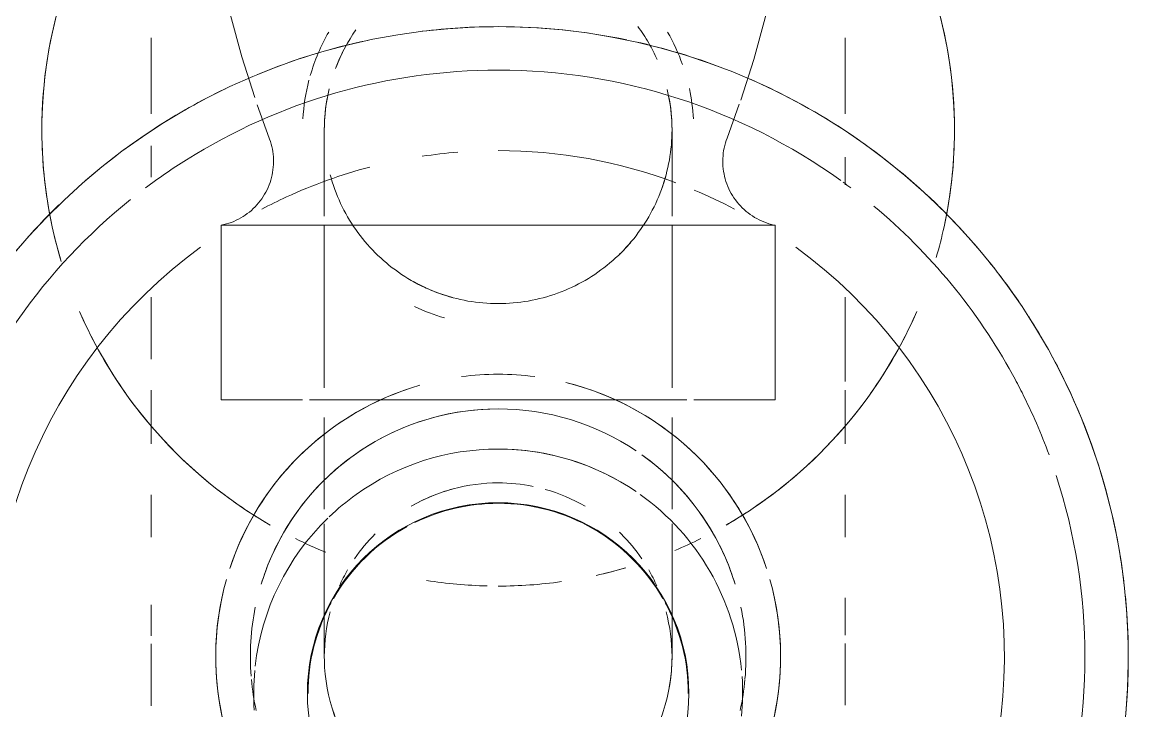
# Model space of a CAD drawing. Header units: millimetres. Extents: x -4000 to 187956, y -58990 to 162485.
# Drawn here: x 157092.2 to 157143.6, y 1823 to 1854.7 of the extents above; entities that cross this region are included whole.
import ezdxf

# ---------------------------------------------------------------- set-up
doc = ezdxf.new("R2010")
doc.units = ezdxf.units.MM
doc.layers.add('A-FLOR-PATT', color=8, linetype='Continuous', lineweight=13)
doc.layers.add('P-SANR-FIXT', color=6, linetype='Continuous', lineweight=9)

# ---------------------------------------------------------------- blocks, each defined once
blk = doc.blocks.new('C307 - C307-V816-0_000')
at = {"layer": 'P-SANR-FIXT', "color": 50}
for p, q in [((-7.688, 75.211), (-7.594, 75.517)), ((-15.976, 75.238), (-15.976, 72.389)), ((15.976, 72.412), (15.976, 75.266)), ((-7.994, 73.32), (-7.974, 73.639)), ((7.959, 73.811), (7.985, 73.492)), ((7.985, 73.492), (7.998, 73.173)), ((-8, 73), (-7.994, 73.32)), ((-8, 72.99), (-8, 73)), ((7.998, 73.173), (8, 73)), ((8, 72.897), (8, 72.768)), ((-8, 72.659), (-8, 72.821)), ((-15.976, 72.015), (-15.976, 70.284)), ((15.976, 70.609), (15.976, 72.038)), ((-8, 70.633), (-8, 71.094)), ((8, 70.931), (8, 70.452)), ((-8, 70.123), (-8, 70.633)), ((8, 70.452), (8, 69.926)), ((8, 68.071), (8, 67.363)), ((-15.976, 67.495), (-15.976, 65.552)), ((15.976, 65.552), (15.976, 67.495)), ((-15.976, 63.203), (-15.976, 60.74)), ((15.976, 60.74), (15.976, 63.203)), ((-15.976, 60.332), (-15.976, 56.458)), ((15.976, 56.458), (15.976, 59.308)), ((3.597, 53.14), (0, 53.14)), ((9.008, 53.14), (4.23, 53.14)), ((8, 51.783), (8, 52.238)), ((-15.976, 51.283), (-15.976, 50.011)), ((-8, 50.963), (-8, 50.597)), ((15.976, 49.488), (15.976, 50.928)), ((-8, 49.687), (-8, 49.448)), ((-8, 49.448), (-8, 49.242)), ((8, 49.447), (8, 49.686)), ((8, 49.241), (8, 49.447)), ((-8, 49.242), (-8, 49.069)), ((-8, 49.069), (-8, 48.929)), ((-8, 48.929), (-8, 48.823)), ((8, 49.068), (8, 49.241)), ((8, 48.928), (8, 49.068)), ((8, 48.822), (8, 48.928)), ((-15.976, 48.012), (-15.976, 44.516)), ((15.976, 44.516), (15.976, 48.012))]:
    blk.add_line(p, q, dxfattribs=at)
at = {"layer": 'P-SANR-FIXT', "color": 254}
for p, q in [((8, 67.363), (8, 66.891)), ((-8, 66.214), (-8, 63.521)), ((8, 63.521), (8, 66.214)), ((-5.952, 61.173), (-8.676, 61.173)), ((0, 61.173), (-4.875, 61.173)), ((2.485, 61.173), (0, 61.173)), ((8.676, 61.173), (3.597, 61.173)), ((12.74, 61.173), (12.639, 61.173)), ((-8, 60.63), (-8, 53.14)), ((8, 53.14), (8, 60.63)), ((-5.952, 53.14), (-9.008, 53.14)), ((0, 53.14), (-4.875, 53.14)), ((12.74, 53.14), (12.639, 53.14)), ((-8, 52.724), (-8, 52.24)), ((8, 52.721), (8, 52.724)), ((8, 52.238), (8, 52.721)), ((-8, 52.24), (-8, 51.785)), ((-8, 51.785), (-8, 51.359)), ((-8, 51.359), (-8, 50.963)), ((8, 51.357), (8, 51.783)), ((8, 50.961), (8, 51.357)), ((-10.344, 50.423), (-10.356, 50.542)), ((-10.338, 50.303), (-10.344, 50.423)), ((-8, 50.597), (-8, 50.262)), ((8, 50.261), (8, 50.595)), ((10.34, 50.352), (10.336, 50.232)), ((10.348, 50.472), (10.34, 50.352)), ((10.362, 50.591), (10.348, 50.472)), ((-10.377, 49.705), (-10.36, 49.824)), ((-8, 50.262), (-8, 49.959)), ((-8, 49.959), (-8, 49.687)), ((8, 49.957), (8, 50.261)), ((8, 49.686), (8, 49.957)), ((-10.426, 49.47), (-10.399, 49.587)), ((-10.399, 49.587), (-10.377, 49.705)), ((10.415, 49.518), (10.444, 49.402)), ((-8, 48.823), (-8, 48.75)), ((8, 48.75), (8, 48.822))]:
    blk.add_line(p, q, dxfattribs=at)
at = {"layer": 'P-SANR-FIXT', "color": 253}
for p, q in [((-8, 63.521), (-8, 61.989)), ((8, 61.989), (8, 63.521)), ((-12.74, 61.173), (-12.74, 53.14)), ((-9.008, 61.173), (-12.74, 61.173)), ((0, 61.173), (-8.676, 61.173)), ((8.676, 61.173), (0, 61.173)), ((12.74, 61.173), (9.008, 61.173)), ((12.74, 53.14), (12.74, 61.173)), ((0, 53.14), (-12.74, 53.14)), ((12.74, 53.14), (0, 53.14)), ((8, 50.595), (8, 50.961)), ((-11.097, 47.573), (-10.535, 49.127)), ((10.535, 49.127), (11.086, 47.596))]:
    blk.add_line(p, q, dxfattribs=at)
at = {"layer": 'P-SANR-FIXT', "color": 250, "flags": 128}
for points in [[(-28.881, 75.629), (-28.963, 74.472), (-28.998, 73.313), (-28.988, 72.153), (-28.931, 70.995), (-28.827, 69.839), (-28.678, 68.689), (-28.482, 67.546), (-28.242, 66.411), (-27.956, 65.287), (-27.625, 64.175), (-27.25, 63.078), (-26.831, 61.996), (-26.37, 60.932), (-25.866, 59.887), (-25.321, 58.863), (-24.735, 57.862), (-24.11, 56.885), (-23.446, 55.933), (-22.745, 55.01), (-22.008, 54.114), (-21.235, 53.249), (-20.428, 52.416), (-19.588, 51.616), (-18.718, 50.849), (-17.817, 50.119), (-16.888, 49.424), (-15.931, 48.768), (-14.95, 48.15), (-13.944, 47.572), (-12.916, 47.035), (-11.867, 46.539), (-10.8, 46.086), (-9.715, 45.676), (-8.614, 45.309), (-7.5, 44.987), (-6.374, 44.709), (-5.237, 44.477), (-4.092, 44.29), (-2.941, 44.15), (-1.785, 44.055), (-0.626, 44.007), (0, 44)], [(0, 44), (1.16, 44.023), (2.318, 44.093), (3.472, 44.209), (4.62, 44.37), (5.761, 44.578), (6.893, 44.831), (8.014, 45.129), (9.122, 45.472), (10.216, 45.859), (11.293, 46.289), (12.352, 46.762), (13.392, 47.277), (14.41, 47.833), (15.404, 48.43), (16.375, 49.065), (17.319, 49.739), (18.235, 50.45), (19.122, 51.198), (19.979, 51.98), (20.803, 52.796), (21.595, 53.644), (22.351, 54.523)], [(-8.41, 9), (-9.272, 10.778), (-10.063, 12.59), (-10.781, 14.432), (-11.424, 16.3), (-11.993, 18.194), (-12.485, 20.108), (-12.9, 22.04), (-13.237, 23.988), (-13.497, 25.947), (-13.678, 27.916), (-13.779, 29.889), (-13.802, 31.866), (-13.746, 33.842), (-13.611, 35.814), (-13.397, 37.779), (-13.105, 39.733), (-12.735, 41.675), (-12.287, 43.6), (-11.763, 45.506), (-11.163, 47.389)], [(11.205, 47.267), (11.8, 45.383), (12.319, 43.475), (12.761, 41.549), (13.126, 39.607), (13.414, 37.651), (13.622, 35.686), (13.752, 33.713), (13.803, 31.737), (13.775, 29.761), (13.668, 27.787), (13.482, 25.82), (13.218, 23.861), (12.875, 21.914), (12.455, 19.983), (11.958, 18.07), (11.385, 16.178), (10.736, 14.311), (10.014, 12.471), (9.219, 10.662), (8.41, 9)]]:
    blk.add_lwpolyline(points, dxfattribs=at)
at = {"layer": 'P-SANR-FIXT', "color": 50, "flags": 128}
for points in [[(7.538, 75.68), (7.639, 75.376), (7.728, 75.069)], [(-7.898, 74.275), (-7.841, 74.589), (-7.771, 74.902), (-7.688, 75.211)], [(7.728, 75.069), (7.804, 74.758), (7.868, 74.445), (7.92, 74.129), (7.959, 73.811)], [(-7.974, 73.639), (-7.942, 73.958), (-7.898, 74.275)], [(-8, 72.821), (-8, 72.931), (-8, 72.99)], [(8, 73), (8, 72.974), (8, 72.897)], [(-8, 71.094), (-8, 71.506), (-8, 71.87), (-8, 72.184), (-8, 72.447), (-8, 72.659)], [(8, 72.768), (8, 72.588), (8, 72.357), (8, 72.075)], [(8, 72.075), (8, 71.743), (8, 71.362), (8, 70.931)], [(-8, 68.965), (-8, 69.567), (-8, 70.123)], [(8, 69.926), (8, 69.353), (8, 68.734), (8, 68.071)], [(-8, 66.891), (-8, 67.626), (-8, 68.318), (-8, 68.965)]]:
    blk.add_lwpolyline(points, dxfattribs=at)
at = {"layer": 'P-SANR-FIXT', "color": 253, "flags": 128}
for points in [[(-10.356, 50.542), (-10.372, 50.661), (-10.393, 50.779), (-10.418, 50.896), (-10.448, 51.012), (-10.483, 51.127), (-10.522, 51.241), (-10.566, 51.352), (-10.615, 51.462), (-10.667, 51.57), (-10.724, 51.676), (-10.785, 51.779), (-10.85, 51.88), (-10.92, 51.978), (-10.993, 52.073), (-11.069, 52.165), (-11.15, 52.254), (-11.234, 52.34), (-11.321, 52.422), (-11.411, 52.501), (-11.505, 52.576), (-11.601, 52.648), (-11.701, 52.715), (-11.803, 52.778), (-11.907, 52.838), (-12.013, 52.893), (-12.122, 52.944), (-12.233, 52.99), (-12.345, 53.032), (-12.459, 53.069), (-12.575, 53.102), (-12.691, 53.13), (-12.74, 53.14)], [(12.74, 53.14), (12.623, 53.114), (12.507, 53.083), (12.392, 53.048), (12.279, 53.008), (12.167, 52.963), (12.058, 52.914), (11.95, 52.861), (11.845, 52.803), (11.742, 52.742), (11.642, 52.676), (11.544, 52.606), (11.449, 52.532), (11.358, 52.455), (11.269, 52.374), (11.184, 52.29), (11.102, 52.202), (11.024, 52.111), (10.949, 52.017), (10.878, 51.92), (10.811, 51.821), (10.749, 51.718), (10.69, 51.614), (10.636, 51.507), (10.586, 51.398), (10.54, 51.287), (10.499, 51.174), (10.462, 51.06), (10.43, 50.944), (10.402, 50.827), (10.38, 50.709), (10.362, 50.591)], [(-10.36, 49.824), (-10.347, 49.943), (-10.339, 50.063), (-10.336, 50.183), (-10.338, 50.303)], [(10.336, 50.232), (10.337, 50.112), (10.343, 49.992), (10.354, 49.873), (10.37, 49.754), (10.39, 49.635), (10.415, 49.518)], [(-10.535, 49.127), (-10.494, 49.24), (-10.458, 49.354), (-10.426, 49.47)], [(10.444, 49.402), (10.479, 49.287), (10.517, 49.173), (10.535, 49.127)]]:
    blk.add_lwpolyline(points, dxfattribs=at)
at = {"layer": 'P-SANR-FIXT', "color": 253}
for centre, radius, start, end in [((0, 73), 23.297, 104.658, 234), ((0, 73), 23.297, 306, 74.6892), ((0, 73), 13, 135, 195.8514), ((0, 73), 13, 344.1486, 45), ((0, 73), 27, 162, 198), ((0, 73), 29, 167.2907, 185.5092), ((0, 74.691), 11.25, 174.6435, 183.9413), ((0, 74.691), 11.25, 174.6435, 183.9413), ((0, 74.691), 11.25, 354.6435, 3.9413), ((0, 74.691), 11.25, 354.6435, 3.9413), ((0, 74.691), 11.25, 185.4905, 234.4728), ((0, 74.691), 11.25, 185.4905, 234.4728), ((0, 74.691), 11.25, 314.1394, 353.5904), ((0, 74.691), 11.25, 314.1394, 353.5904), ((0, 73), 29, 186.5039, 191.7784), ((0, 73), 11.405, 197.0353, 234.5386), ((0, 73), 11.405, 197.0353, 234.5386), ((0, 73), 11.405, 270, 342.9647), ((0, 73), 11.405, 270, 342.9647), ((0, 73), 13, 198.2249, 256.1379), ((0, 73), 13, 286.072, 341.7751), ((0, 48.75), 21, 119.9568, 156.5467), ((0, 48.75), 21, 23.4533, 60.0432), ((0, 74.691), 11.25, 305.5272, 313.6949), ((0, 74.691), 11.25, 305.5272, 313.6949), ((0, 74.691), 11.25, 240, 270), ((0, 73), 27, 308.7982, 341.0128), ((0, 73), 27, 200.1353, 206.7551), ((0, 73), 11.405, 236.1287, 270), ((0, 73), 11.405, 236.1287, 270), ((0, 73), 29, 314.1869, 334.7976), ((0, 73), 29, 205.7174, 212.6513), ((0, 73), 27, 208.7365, 230.1972), ((0, 73), 29, 218.0932, 225.4104), ((0, 48.75), 21, 163.7365, 167.7383), ((0, 48.75), 21, 12.2654, 16.7931), ((0, 73), 23.297, 242.1872, 247.2211), ((0, 73), 23.297, 294.7332, 297.8128), ((0, 73), 27, 234.2675, 270), ((0, 73), 27, 270, 302.1047), ((0, 73), 29, 295.6432, 303.073), ((0, 73), 29, 281.9666, 292.4496), ((0, 48.75), 9, 330, 343.8719), ((0, 73), 29, 249.0995, 257.4425), ((0, 48.75), 9, 199.4825, 210), ((0, 73), 29, 258.2245, 270)]:
    blk.add_arc(centre, radius, start, end, dxfattribs=at)
at = {"layer": 'P-SANR-FIXT', "color": 250}
for centre, radius, start, end in [((0, 74.691), 8.778, 90, 270), ((0, 74.691), 8.778, 270, 90), ((0, 73), 29, 191.7784, 205.7174), ((0, 74.691), 11.25, 235.663, 270), ((0, 74.691), 11.25, 270, 305.5272), ((0, 74.691), 11.25, 270, 305.5272), ((0, 73), 29, 214.3074, 218.0932), ((0, 48.75), 21, 167.7383, 227.8289), ((0, 48.75), 21, 312.1699, 12.2654), ((0, 73), 29, 225.4104, 246.4109), ((0, 73), 27, 302.1047, 306.961), ((0, 73), 29, 303.073, 310.9119), ((0, 73), 29, 270, 276.9338)]:
    blk.add_arc(centre, radius, start, end, dxfattribs=at)
at = {"layer": 'P-SANR-FIXT', "color": 254}
for centre, radius, start, end in [((0, 73), 13, 135, 180), ((0, 73), 13, 0, 45), ((0, 73), 11.405, 167.4583, 174.7517), ((0, 73), 11.405, 167.4583, 174.7517), ((0, 73), 11.405, 5.2483, 12.5417), ((0, 73), 11.405, 5.2483, 12.5417), ((0, 73), 11.405, 174.843, 191.5292), ((0, 73), 11.405, 174.843, 191.5292), ((0, 73), 11.405, 348.4708, 4.5313), ((0, 73), 11.405, 348.4708, 4.5313), ((0, 73), 13, 180, 195.8514), ((0, 73), 13, 344.1486, 0), ((0, 73), 13, 198.2249, 225), ((0, 73), 13, 315, 341.7751), ((0, 48.75), 21, 112.7924, 116.3595), ((0, 48.75), 21, 63.6405, 67.8241), ((0, 73), 8, 240, 254.3287), ((0, 73), 8, 285, 300), ((0, 73), 8, 270, 285), ((0, 73), 13, 225, 256.1379), ((0, 73), 13, 286.072, 315), ((0, 73), 27, 206.7551, 208.7365), ((0, 73), 13, 262.5504, 270), ((0, 73), 13, 270, 277.4496), ((0, 48.75), 21, 167.7383, 178.3834), ((0, 48.75), 21, 1.6166, 12.2654), ((0, 73), 27, 233.039, 234), ((0, 73), 23.297, 284.6786, 294.7332), ((0, 73), 23.297, 249.4637, 270), ((0, 73), 23.297, 274.5729, 278.6311), ((0, 48.75), 21, 180, 197.6038), ((0, 48.75), 9, 183.1872, 192.1701), ((0, 48.75), 9, 345.3238, 356.8133), ((0, 48.75), 21, 342, 360), ((0, 48.75), 8, 330, 339.2873)]:
    blk.add_arc(centre, radius, start, end, dxfattribs=at)
at = {"layer": 'P-SANR-FIXT', "color": 50}
for centre, radius, start, end in [((0, 73), 8, 18.0165, 40.6075), ((0, 73), 8, 150, 161.9835), ((0, 73), 11.405, 167.4583, 174.7517), ((0, 73), 11.405, 5.2483, 12.5417), ((0, 74.691), 8.75, 180, 208.477), ((0, 74.691), 8.75, 331.523, 360), ((0, 73), 11.405, 174.843, 191.5292), ((0, 73), 8, 169.945, 180), ((0, 73), 11.405, 348.4708, 4.5313), ((0, 73), 8, 180, 195), ((0, 73), 8, 345, 360), ((0, 74.691), 8.75, 210, 270), ((0, 74.691), 8.75, 298.6092, 330), ((0, 73), 11.405, 197.0353, 210), ((0, 73), 8, 204.0764, 210), ((0, 48.75), 21, 90, 97.976), ((0, 73), 11.405, 270, 342.9647), ((0, 48.75), 21, 80.9852, 88.6098), ((0, 73), 8, 330, 335.9236), ((0, 48.75), 21, 102.4023, 106.2615), ((0, 48.75), 21, 102.4023, 106.0301), ((0, 73), 8, 214.2561, 225), ((0, 73), 8, 315, 325.7439), ((0, 48.75), 21, 112.7924, 116.3595), ((0, 48.75), 21, 63.6405, 67.8241), ((0, 73), 11.405, 210, 234.5386), ((0, 73), 8, 225, 225.7352), ((0, 48.75), 21, 119.9568, 125.8085), ((0, 74.691), 8.75, 270, 295.9956), ((0, 48.75), 21, 54.588, 60.0432), ((0, 48.75), 21, 126, 143.5166), ((0, 48.75), 21, 54, 54.588), ((0, 48.75), 21, 36, 54), ((0, 73), 8, 258.4229, 270), ((0, 73), 11.405, 236.1287, 270), ((0, 48.75), 21, 144.676, 156.1336), ((0, 48.75), 21, 23.8664, 35.324), ((0, 73), 13, 262.5504, 270), ((0, 73), 13, 270, 277.4496), ((0, 48.75), 9, 64.7265, 74.0609), ((0, 48.75), 8, 60, 65.5732), ((0, 48.75), 8, 134.2648, 135), ((0, 48.75), 21, 13.2382, 16.7931), ((0, 48.75), 8, 159.5863, 165), ((0, 48.75), 8, 15, 20.4137), ((0, 48.75), 8, 180, 191.323), ((0, 48.75), 8, 348.677, 0)]:
    blk.add_arc(centre, radius, start, end, dxfattribs=at)
for points in [[(7.516, 51.489), (7.198, 52.363), (6.257, 53.994), (4.083, 55.821), (1.418, 56.79), (-1.416, 56.791), (-4.084, 55.819), (-6.252, 53.999), (-7.67, 51.548), (-8, 49.683), (-8, 48.75)], [(4.001, 55.678), (3.405, 56.022), (2.764, 56.289), (2.1, 56.469)], [(-5.638, 54.426), (-5.809, 54.256), (-5.972, 54.078), (-6.127, 53.894)], [(-7.516, 51.49), (-7.835, 50.616), (-8, 49.683), (-8, 48.75)]]:
    blk.add_open_spline(points, degree=3, dxfattribs=at)
at = {"layer": 'P-SANR-FIXT', "color": 250}
for points, knots in [([(-23.316, 4.353), (-24.983, 4.458), (-28.399, 4.704), (-33.432, 5.166), (-37.602, 5.618), (-40.864, 6.004), (-44.081, 6.399), (-47.997, 6.927), (-52.535, 7.633), (-56.941, 8.397), (-61.248, 9.203), (-65.448, 10.056), (-70.877, 11.275), (-85.281, 14.901), (-106.179, 22.375), (-129.304, 35.807), (-141.715, 47.207), (-147.158, 53.548)], [-0.8981755, -0.8981755, -0.8981755, -0.8981755, -0.875, -0.85, -0.825, -0.8125, -0.8, -0.775, -0.75, -0.725, -0.7, -0.675, -0.65, -0.6, -0.4, -0.2, 0, 0, 0, 0]), ([(147.158, 53.548), (141.715, 47.207), (129.301, 35.807), (110.04, 24.615), (92.235, 17.39), (80.045, 13.582), (70.877, 11.275), (65.448, 10.056), (61.248, 9.203), (56.941, 8.397), (52.536, 7.633), (48.753, 7.046), (45.649, 6.609), (43.276, 6.3), (40.864, 6.004), (37.602, 5.618), (33.432, 5.166), (28.273, 4.692), (23.175, 4.329), (19.755, 4.147), (18.14, 4.07)], [-1, -1, -1, -1, -0.8, -0.6, -0.5, -0.4, -0.35, -0.325, -0.3, -0.275, -0.25, -0.225, -0.2125, -0.2, -0.1875, -0.175, -0.15, -0.125, -0.1, -0.07818, -0.07818, -0.07818, -0.07818])]:
    blk.add_open_spline(points, degree=3, knots=knots, dxfattribs=at)
at = {"layer": 'P-SANR-FIXT', "color": 254}
for points in [[(-8, 48.75), (-8, 48.124), (-7.925, 47.498), (-7.779, 46.888)], [(7.775, 46.866), (7.924, 47.483), (8, 48.117), (8, 48.75)]]:
    blk.add_open_spline(points, degree=3, dxfattribs=at)
at = {"layer": 'P-SANR-FIXT', "color": 253}
blk.add_open_spline([(6.546, 44.152), (6.918, 44.682), (7.226, 45.258), (7.46, 45.861)], degree=3, dxfattribs=at)
blk.add_open_spline([(-7.318, 45.519), (-7.203, 45.257), (-6.935, 44.729), (-6.61, 44.234), (-6.427, 43.988)], degree=3, knots=[-0.86746336, -0.86746336, -0.86746336, -0.86746336, -0.83333333, -0.79680333, -0.79680333, -0.79680333, -0.79680333], dxfattribs=at)
blk = doc.blocks.new('C307 - C307-V851-0_000')
at = {"layer": 'P-SANR-FIXT', "color": 50}
for p, q in [((-7.688, 75.211), (-7.594, 75.517)), ((-15.976, 75.238), (-15.976, 72.389)), ((15.976, 72.412), (15.976, 75.266)), ((7.868, 74.445), (7.92, 74.129)), ((-7.974, 73.639), (-7.942, 73.958)), ((-7.942, 73.958), (-7.898, 74.275)), ((-7.994, 73.32), (-7.974, 73.639)), ((7.985, 73.492), (7.998, 73.173)), ((-8, 73), (-7.994, 73.32)), ((-8, 72.99), (-8, 73)), ((-8, 72.931), (-8, 72.99)), ((-8, 72.821), (-8, 72.931)), ((7.998, 73.173), (8, 73)), ((8, 73), (8, 72.974)), ((8, 72.974), (8, 72.897)), ((8, 72.897), (8, 72.768)), ((-8, 72.659), (-8, 72.821)), ((-8, 72.447), (-8, 72.659)), ((-8, 72.184), (-8, 72.447)), ((-15.976, 72.015), (-15.976, 70.284)), ((-8, 71.87), (-8, 72.184)), ((-8, 71.506), (-8, 71.87)), ((15.976, 70.609), (15.976, 72.038)), ((-8, 71.094), (-8, 71.506)), ((-8, 70.633), (-8, 71.094)), ((8, 70.931), (8, 70.452)), ((-8, 70.123), (-8, 70.633)), ((8, 70.452), (8, 69.926)), ((-8, 68.318), (-8, 68.965)), ((-8, 67.626), (-8, 68.318)), ((8, 68.071), (8, 67.363)), ((-15.976, 67.495), (-15.976, 65.552)), ((-8, 66.891), (-8, 67.626)), ((15.976, 65.552), (15.976, 67.495)), ((-15.976, 63.203), (-15.976, 60.74)), ((15.976, 60.74), (15.976, 63.203)), ((-15.976, 60.332), (-15.976, 56.458)), ((15.976, 56.458), (15.976, 59.308)), ((3.597, 53.14), (0, 53.14)), ((9.008, 53.14), (4.23, 53.14)), ((8, 51.783), (8, 52.238)), ((-15.976, 51.283), (-15.976, 50.011)), ((-8, 50.963), (-8, 50.597)), ((15.976, 49.488), (15.976, 50.928)), ((-8, 49.687), (-8, 49.448)), ((-8, 49.448), (-8, 49.242)), ((8, 49.447), (8, 49.686)), ((8, 49.241), (8, 49.447)), ((-8, 49.242), (-8, 49.069)), ((-8, 49.069), (-8, 48.929)), ((-8, 48.929), (-8, 48.823)), ((8, 49.068), (8, 49.241)), ((8, 48.928), (8, 49.068)), ((8, 48.822), (8, 48.928)), ((-15.976, 48.012), (-15.976, 44.516)), ((15.976, 44.516), (15.976, 48.012))]:
    blk.add_line(p, q, dxfattribs=at)
at = {"layer": 'P-SANR-FIXT', "color": 254}
for p, q in [((8, 67.363), (8, 66.891)), ((-8, 66.214), (-8, 63.521)), ((8, 63.521), (8, 66.214)), ((-5.952, 61.173), (-8.676, 61.173)), ((0, 61.173), (-4.875, 61.173)), ((2.485, 61.173), (0, 61.173)), ((8.676, 61.173), (3.597, 61.173)), ((12.74, 61.173), (12.639, 61.173)), ((-8, 60.63), (-8, 53.14)), ((8, 53.14), (8, 60.63)), ((-5.952, 53.14), (-9.008, 53.14)), ((0, 53.14), (-4.875, 53.14)), ((12.74, 53.14), (12.639, 53.14)), ((8, 51.357), (8, 51.783)), ((8, 50.961), (8, 51.357)), ((8, 50.261), (8, 50.595)), ((10.415, 49.518), (10.444, 49.402)), ((-8, 48.823), (-8, 48.75)), ((8, 48.75), (8, 48.822))]:
    blk.add_line(p, q, dxfattribs=at)
at = {"layer": 'P-SANR-FIXT', "color": 253}
for p, q in [((-8, 63.521), (-8, 61.989)), ((8, 61.989), (8, 63.521)), ((-12.74, 61.173), (-12.74, 53.14)), ((-9.008, 61.173), (-12.74, 61.173)), ((0, 61.173), (-8.676, 61.173)), ((8.676, 61.173), (0, 61.173)), ((12.74, 61.173), (9.008, 61.173)), ((12.74, 53.14), (12.74, 61.173)), ((0, 53.14), (-12.74, 53.14)), ((12.74, 53.14), (0, 53.14)), ((8, 50.595), (8, 50.961)), ((-11.097, 47.573), (-10.535, 49.127)), ((10.535, 49.127), (11.086, 47.596))]:
    blk.add_line(p, q, dxfattribs=at)
at = {"layer": 'P-SANR-FIXT', "color": 250, "flags": 128}
for points in [[(-28.881, 75.629), (-28.963, 74.472), (-28.998, 73.313), (-28.988, 72.153), (-28.931, 70.995), (-28.827, 69.839), (-28.678, 68.689), (-28.482, 67.546), (-28.242, 66.411), (-27.956, 65.287), (-27.625, 64.175), (-27.25, 63.078), (-26.831, 61.996), (-26.37, 60.932), (-25.866, 59.887), (-25.321, 58.863), (-24.735, 57.862), (-24.11, 56.885), (-23.446, 55.933), (-22.745, 55.01), (-22.008, 54.114), (-21.235, 53.249), (-20.428, 52.416), (-19.588, 51.616), (-18.718, 50.849), (-17.817, 50.119), (-16.888, 49.424), (-15.931, 48.768), (-14.95, 48.15), (-13.944, 47.572), (-12.916, 47.035), (-11.867, 46.539), (-10.8, 46.086), (-9.715, 45.676), (-8.614, 45.309), (-7.5, 44.987), (-6.374, 44.709), (-5.237, 44.477), (-4.092, 44.29), (-2.941, 44.15), (-1.785, 44.055), (-0.626, 44.007), (0, 44)], [(0, 44), (1.16, 44.023), (2.318, 44.093), (3.472, 44.209), (4.62, 44.37), (5.761, 44.578), (6.893, 44.831), (8.014, 45.129), (9.122, 45.472), (10.216, 45.859), (11.293, 46.289), (12.352, 46.762), (13.392, 47.277), (14.41, 47.833), (15.404, 48.43), (16.375, 49.065), (17.319, 49.739), (18.235, 50.45), (19.122, 51.198), (19.979, 51.98), (20.803, 52.796), (21.595, 53.644), (22.351, 54.523)], [(-8.41, 9), (-9.272, 10.778), (-10.063, 12.59), (-10.781, 14.432), (-11.424, 16.3), (-11.993, 18.194), (-12.485, 20.108), (-12.9, 22.04), (-13.237, 23.988), (-13.497, 25.947), (-13.678, 27.916), (-13.779, 29.889), (-13.802, 31.866), (-13.746, 33.842), (-13.611, 35.814), (-13.397, 37.779), (-13.105, 39.733), (-12.735, 41.675), (-12.287, 43.6), (-11.763, 45.506), (-11.163, 47.389)], [(11.205, 47.267), (11.8, 45.383), (12.319, 43.475), (12.761, 41.549), (13.126, 39.607), (13.414, 37.651), (13.622, 35.686), (13.752, 33.713), (13.803, 31.737), (13.775, 29.761), (13.668, 27.787), (13.482, 25.82), (13.218, 23.861), (12.875, 21.914), (12.455, 19.983), (11.958, 18.07), (11.385, 16.178), (10.736, 14.311), (10.014, 12.471), (9.219, 10.662), (8.41, 9)]]:
    blk.add_lwpolyline(points, dxfattribs=at)
at = {"layer": 'P-SANR-FIXT', "color": 50, "flags": 128}
for points in [[(7.538, 75.68), (7.639, 75.376), (7.728, 75.069), (7.804, 74.758), (7.868, 74.445)], [(-7.898, 74.275), (-7.841, 74.589), (-7.771, 74.902), (-7.688, 75.211)], [(7.92, 74.129), (7.959, 73.811), (7.985, 73.492)], [(8, 72.768), (8, 72.588), (8, 72.357), (8, 72.075), (8, 71.743), (8, 71.362), (8, 70.931)], [(-8, 68.965), (-8, 69.567), (-8, 70.123)], [(8, 69.926), (8, 69.353), (8, 68.734), (8, 68.071)]]:
    blk.add_lwpolyline(points, dxfattribs=at)
at = {"layer": 'P-SANR-FIXT', "color": 253, "flags": 128}
for points in [[(-10.356, 50.542), (-10.372, 50.661), (-10.393, 50.779), (-10.418, 50.896), (-10.448, 51.012), (-10.483, 51.127), (-10.522, 51.241), (-10.566, 51.352), (-10.615, 51.462), (-10.667, 51.57), (-10.724, 51.676), (-10.785, 51.779), (-10.85, 51.88), (-10.92, 51.978), (-10.993, 52.073), (-11.069, 52.165), (-11.15, 52.254), (-11.234, 52.34), (-11.321, 52.422), (-11.411, 52.501), (-11.505, 52.576), (-11.601, 52.648), (-11.701, 52.715), (-11.803, 52.778), (-11.907, 52.838), (-12.013, 52.893), (-12.122, 52.944), (-12.233, 52.99), (-12.345, 53.032), (-12.459, 53.069), (-12.575, 53.102), (-12.691, 53.13), (-12.74, 53.14)], [(12.74, 53.14), (12.623, 53.114), (12.507, 53.083), (12.392, 53.048), (12.279, 53.008), (12.167, 52.963), (12.058, 52.914), (11.95, 52.861), (11.845, 52.803), (11.742, 52.742), (11.642, 52.676), (11.544, 52.606), (11.449, 52.532), (11.358, 52.455), (11.269, 52.374), (11.184, 52.29), (11.102, 52.202), (11.024, 52.111), (10.949, 52.017), (10.878, 51.92), (10.811, 51.821), (10.749, 51.718), (10.69, 51.614), (10.636, 51.507), (10.586, 51.398), (10.54, 51.287), (10.499, 51.174), (10.462, 51.06), (10.43, 50.944), (10.402, 50.827), (10.38, 50.709), (10.362, 50.591)], [(-10.36, 49.824), (-10.347, 49.943), (-10.339, 50.063), (-10.336, 50.183), (-10.338, 50.303)], [(10.336, 50.232), (10.337, 50.112), (10.343, 49.992), (10.354, 49.873), (10.37, 49.754), (10.39, 49.635), (10.415, 49.518)], [(-10.535, 49.127), (-10.494, 49.24), (-10.458, 49.354), (-10.426, 49.47)], [(10.444, 49.402), (10.479, 49.287), (10.517, 49.173), (10.535, 49.127)]]:
    blk.add_lwpolyline(points, dxfattribs=at)
at = {"layer": 'P-SANR-FIXT', "color": 254, "flags": 128}
for points in [[(-8, 52.724), (-8, 52.24), (-8, 51.785), (-8, 51.359), (-8, 50.963)], [(8, 52.238), (8, 52.721), (8, 52.724)], [(-10.338, 50.303), (-10.344, 50.423), (-10.356, 50.542)], [(-8, 50.597), (-8, 50.262), (-8, 49.959), (-8, 49.687)], [(10.362, 50.591), (10.348, 50.472), (10.34, 50.352), (10.336, 50.232)], [(-10.426, 49.47), (-10.399, 49.587), (-10.377, 49.705), (-10.36, 49.824)], [(8, 49.686), (8, 49.957), (8, 50.261)]]:
    blk.add_lwpolyline(points, dxfattribs=at)
at = {"layer": 'P-SANR-FIXT', "color": 253}
for centre, radius, start, end in [((0, 73), 23.297, 104.658, 234), ((0, 73), 23.297, 306, 74.6892), ((0, 73), 13, 135, 195.8514), ((0, 73), 13, 344.1486, 45), ((0, 73), 27, 162, 198), ((0, 73), 29, 167.2907, 185.5092), ((0, 74.691), 11.25, 174.6435, 183.9413), ((0, 74.691), 11.25, 174.6435, 183.9413), ((0, 74.691), 11.25, 354.6435, 3.9413), ((0, 74.691), 11.25, 354.6435, 3.9413), ((0, 74.691), 11.25, 185.4905, 234.4728), ((0, 74.691), 11.25, 185.4905, 234.4728), ((0, 74.691), 11.25, 314.1394, 353.5904), ((0, 74.691), 11.25, 314.1394, 353.5904), ((0, 73), 29, 186.5039, 191.7784), ((0, 73), 11.405, 197.0353, 234.5386), ((0, 73), 11.405, 197.0353, 234.5386), ((0, 73), 11.405, 270, 342.9647), ((0, 73), 11.405, 270, 342.9647), ((0, 73), 13, 198.2249, 256.1379), ((0, 73), 13, 286.072, 341.7751), ((0, 48.75), 21, 119.9568, 156.5467), ((0, 48.75), 21, 23.4533, 60.0432), ((0, 74.691), 11.25, 305.5272, 313.6949), ((0, 74.691), 11.25, 305.5272, 313.6949), ((0, 74.691), 11.25, 240, 270), ((0, 73), 27, 308.7982, 341.0128), ((0, 73), 27, 200.1353, 206.7551), ((0, 73), 11.405, 236.1287, 270), ((0, 73), 11.405, 236.1287, 270), ((0, 73), 29, 314.1869, 334.7976), ((0, 73), 29, 205.7174, 212.6513), ((0, 73), 27, 208.7365, 230.1972), ((0, 73), 29, 218.0932, 225.4104), ((0, 48.75), 21, 163.7365, 167.7383), ((0, 48.75), 21, 12.2654, 16.7931), ((0, 73), 23.297, 242.1872, 247.2211), ((0, 73), 23.297, 294.7332, 297.8128), ((0, 73), 27, 234.2675, 270), ((0, 73), 27, 270, 302.1047), ((0, 73), 29, 295.6432, 303.073), ((0, 73), 29, 281.9666, 292.4496), ((0, 48.75), 9, 330, 343.8719), ((0, 73), 29, 249.0995, 257.4425), ((0, 48.75), 9, 199.4825, 210), ((0, 73), 29, 258.2245, 270)]:
    blk.add_arc(centre, radius, start, end, dxfattribs=at)
at = {"layer": 'P-SANR-FIXT', "color": 250}
for centre, radius, start, end in [((0, 74.691), 8.778, 90, 270), ((0, 74.691), 8.778, 270, 90), ((0, 73), 29, 191.7784, 205.7174), ((0, 74.691), 11.25, 235.663, 270), ((0, 74.691), 11.25, 270, 305.5272), ((0, 74.691), 11.25, 270, 305.5272), ((0, 73), 29, 214.3074, 218.0932), ((0, 48.75), 21, 167.7383, 227.8289), ((0, 48.75), 21, 312.1699, 12.2654), ((0, 73), 29, 225.4104, 246.4109), ((0, 73), 27, 302.1047, 306.961), ((0, 73), 29, 303.073, 310.9119), ((0, 73), 29, 270, 276.9338)]:
    blk.add_arc(centre, radius, start, end, dxfattribs=at)
at = {"layer": 'P-SANR-FIXT', "color": 254}
for centre, radius, start, end in [((0, 73), 13, 135, 195.8514), ((0, 73), 13, 0, 45), ((0, 73), 11.405, 167.4583, 174.7517), ((0, 73), 11.405, 167.4583, 174.7517), ((0, 73), 11.405, 5.2483, 12.5417), ((0, 73), 11.405, 5.2483, 12.5417), ((0, 73), 11.405, 174.843, 191.5292), ((0, 73), 11.405, 174.843, 191.5292), ((0, 73), 11.405, 348.4708, 4.5313), ((0, 73), 11.405, 348.4708, 4.5313), ((0, 73), 13, 344.1486, 0), ((0, 73), 13, 198.2249, 256.1379), ((0, 73), 13, 286.072, 341.7751), ((0, 48.75), 21, 112.7924, 116.3595), ((0, 48.75), 21, 63.6405, 67.8241), ((0, 73), 8, 240, 254.3287), ((0, 73), 8, 270, 300), ((0, 73), 27, 206.7551, 208.7365), ((0, 73), 13, 262.5504, 270), ((0, 73), 13, 270, 277.4496), ((0, 48.75), 21, 167.7383, 178.3834), ((0, 48.75), 21, 1.6166, 12.2654), ((0, 73), 27, 233.039, 234), ((0, 73), 23.297, 284.6786, 294.7332), ((0, 73), 23.297, 249.4637, 270), ((0, 73), 23.297, 274.5729, 278.6311), ((0, 48.75), 21, 180, 197.6038), ((0, 48.75), 9, 183.1872, 192.1701), ((0, 48.75), 9, 345.3238, 356.8133), ((0, 48.75), 21, 342, 360), ((0, 48.75), 8, 330, 339.2873)]:
    blk.add_arc(centre, radius, start, end, dxfattribs=at)
at = {"layer": 'P-SANR-FIXT', "color": 50}
for centre, radius, start, end in [((0, 73), 8, 150, 161.9835), ((0, 73), 8, 18.0165, 30), ((0, 73), 11.405, 167.4583, 174.7517), ((0, 73), 11.405, 5.2483, 12.5417), ((0, 74.691), 8.75, 180, 208.477), ((0, 74.691), 8.75, 331.523, 360), ((0, 73), 11.405, 174.843, 191.5292), ((0, 73), 8, 169.945, 180), ((0, 73), 11.405, 348.4708, 4.5313), ((0, 73), 8, 180, 195), ((0, 73), 8, 345, 360), ((0, 74.691), 8.75, 210, 270), ((0, 74.691), 8.75, 298.6092, 330), ((0, 73), 11.405, 197.0353, 210), ((0, 73), 8, 204.0764, 210), ((0, 48.75), 21, 90, 97.976), ((0, 48.75), 21, 80.9852, 88.6098), ((0, 73), 8, 330, 335.9236), ((0, 73), 11.405, 330, 342.9647), ((0, 48.75), 21, 102.4023, 106.2615), ((0, 48.75), 21, 102.4023, 106.0301), ((0, 73), 8, 214.2561, 225), ((0, 73), 8, 315, 325.7439), ((0, 48.75), 21, 112.7924, 116.3595), ((0, 48.75), 21, 63.6405, 67.8241), ((0, 73), 11.405, 210, 234.5386), ((0, 73), 8, 225, 225.7352), ((0, 73), 11.405, 270, 330), ((0, 48.75), 21, 119.9568, 125.8085), ((0, 74.691), 8.75, 270, 295.9956), ((0, 48.75), 21, 54.588, 60.0432), ((0, 48.75), 21, 126, 143.5166), ((0, 48.75), 21, 54, 54.588), ((0, 48.75), 21, 36, 54), ((0, 73), 8, 258.4229, 270), ((0, 73), 11.405, 236.1287, 270), ((0, 48.75), 21, 144.676, 156.1336), ((0, 48.75), 21, 23.8664, 35.324), ((0, 73), 13, 262.5504, 270), ((0, 73), 13, 270, 277.4496), ((0, 48.75), 9, 64.7265, 74.0609), ((0, 48.75), 8, 60, 65.5732), ((0, 48.75), 8, 134.2648, 135), ((0, 48.75), 21, 13.2382, 16.7931), ((0, 48.75), 8, 159.5863, 165), ((0, 48.75), 8, 15, 20.4137), ((0, 48.75), 8, 180, 191.323), ((0, 48.75), 8, 348.677, 0)]:
    blk.add_arc(centre, radius, start, end, dxfattribs=at)
for points in [[(7.516, 51.489), (7.198, 52.363), (6.257, 53.994), (4.083, 55.821), (1.418, 56.79), (-1.416, 56.791), (-4.084, 55.819), (-6.252, 53.999), (-7.67, 51.548), (-8, 49.683), (-8, 48.75)], [(4.001, 55.678), (3.405, 56.022), (2.764, 56.289), (2.1, 56.469)], [(-5.638, 54.426), (-5.809, 54.256), (-5.972, 54.078), (-6.127, 53.894)], [(-7.516, 51.49), (-7.835, 50.616), (-8, 49.683), (-8, 48.75)]]:
    blk.add_open_spline(points, degree=3, dxfattribs=at)
at = {"layer": 'P-SANR-FIXT', "color": 250}
for points, knots in [([(-23.316, 4.353), (-24.983, 4.458), (-28.399, 4.704), (-33.432, 5.166), (-37.602, 5.618), (-40.864, 6.004), (-44.081, 6.399), (-47.997, 6.927), (-52.535, 7.633), (-56.941, 8.397), (-61.248, 9.203), (-65.448, 10.056), (-70.877, 11.275), (-85.281, 14.901), (-106.179, 22.375), (-129.304, 35.807), (-141.715, 47.207), (-147.158, 53.548)], [-0.8981755, -0.8981755, -0.8981755, -0.8981755, -0.875, -0.85, -0.825, -0.8125, -0.8, -0.775, -0.75, -0.725, -0.7, -0.675, -0.65, -0.6, -0.4, -0.2, 0, 0, 0, 0]), ([(147.158, 53.548), (141.715, 47.207), (129.301, 35.807), (110.04, 24.615), (92.235, 17.39), (80.045, 13.582), (70.877, 11.275), (65.448, 10.056), (61.248, 9.203), (56.941, 8.397), (52.536, 7.633), (48.753, 7.046), (45.649, 6.609), (43.276, 6.3), (40.864, 6.004), (37.602, 5.618), (33.432, 5.166), (28.273, 4.692), (23.175, 4.329), (19.755, 4.147), (18.14, 4.07)], [-1, -1, -1, -1, -0.8, -0.6, -0.5, -0.4, -0.35, -0.325, -0.3, -0.275, -0.25, -0.225, -0.2125, -0.2, -0.1875, -0.175, -0.15, -0.125, -0.1, -0.07818, -0.07818, -0.07818, -0.07818])]:
    blk.add_open_spline(points, degree=3, knots=knots, dxfattribs=at)
at = {"layer": 'P-SANR-FIXT', "color": 254}
for points in [[(-8, 48.75), (-8, 48.124), (-7.925, 47.498), (-7.779, 46.888)], [(7.775, 46.866), (7.924, 47.483), (8, 48.117), (8, 48.75)]]:
    blk.add_open_spline(points, degree=3, dxfattribs=at)
at = {"layer": 'P-SANR-FIXT', "color": 253}
blk.add_open_spline([(6.546, 44.152), (6.918, 44.682), (7.226, 45.258), (7.46, 45.861)], degree=3, dxfattribs=at)
blk.add_open_spline([(-7.318, 45.519), (-7.203, 45.257), (-6.935, 44.729), (-6.61, 44.234), (-6.427, 43.988)], degree=3, knots=[-0.86746336, -0.86746336, -0.86746336, -0.86746336, -0.83333333, -0.79680333, -0.79680333, -0.79680333, -0.79680333], dxfattribs=at)
blk = doc.blocks.new('CMF2_NHAXUONG_A_rvt-1-0_000')
at = {"layer": 'A-FLOR-PATT', "lineweight": 9}
h = blk.add_hatch(dxfattribs=at)
h.set_pattern_fill('FP_25', color=252, style=0, pattern_type=2)
h.set_pattern_definition([(89.998, (160159.3, 137898.8), (-600, 0.021), []), (179.998, (160159.3, 137898.8), (-0.021, -600), [])])
h.paths.add_polyline_path([(154749.885, 498.905), (160009.361, 498.905), (160009.253, 1898.495), (156700.319, 1898.502), (156700.429, 1498.542), (156600.36, 1498.542), (156600.355, 2298.535), (158059.007, 2298.535), (158058.95, 5748.613), (156099.885, 5748.433), (156099.885, 4399.903), (155999.885, 4399.903), (155999.885, 5748.487), (154749.885, 5748.543), (154749.885, 751.936)])
h.paths.add_polyline_path([(160209.304, 1748.67), (165509.359, 1749.398), (165509.051, 3698.263), (162659.146, 3698.263), (162659.146, 3548.445), (162459.146, 3548.445), (162459.145, 4948.703), (161059.263, 4948.825), (161059.26, 4898.283), (160209.362, 4898.913), (160209.254, 3698.445), (160859.147, 3698.445), (160859.147, 3498.445), (160209.147, 3498.445), (160209.289, 1919.983)])
h.paths.add_polyline_path([(158997.487, 2198.535), (159409.364, 2198.535), (159409.364, 3498.619), (158258.791, 3498.619), (158258.791, 2198.535), (158714.043, 2198.535)])
h.paths.add_polyline_path([(159280.912, 3698.445), (160009.147, 3698.445), (160009.147, 4898.728), (159959.048, 4898.641), (159959.853, 5848.631), (158258.554, 5848.622), (158258.554, 3698.445)])
h.paths.add_polyline_path([(83409.046, 5348.514), (85559.046, 5348.514), (85559.046, 6948.514), (83409.046, 6948.514), (83409.046, 5424.086)])
h.paths.add_polyline_path([(83209.258, 5348.602), (83209.258, 10108.828), (82009.258, 10108.828), (82009.258, 8808.828), (80984.258, 8808.828), (80984.046, 7248.514), (82234.046, 7248.514), (82234.046, 5348.602)])
h.paths.add_polyline_path([(80485.393, 6361.014), (80784.258, 6361.014), (80784.258, 8808.828), (79759.258, 8808.828), (79759.258, 10108.828), (78559.258, 10108.828), (78559.258, 6361.014), (79918.524, 6361.014)])
h.paths.add_polyline_path([(79959.258, 9008.828), (81809.258, 9008.828), (81809.258, 10208.828), (79959.258, 10208.828), (79959.258, 10096.236)])
h.paths.add_polyline_path([(5374.563, 15998.65), (5859.046, 15998.65), (5859.046, 18498.577), (509.048, 18498.577), (509.048, 17048.643), (4299.776, 17048.643), (4299.776, 15998.65), (5091.129, 15998.65)])
h.paths.add_polyline_path([(4409.041, 18698.577), (5959.046, 18698.577), (5959.046, 20998.578), (4409.041, 20998.578), (4409.041, 19440.536)])
h.paths.add_polyline_path([(509.048, 21198.577), (5859.046, 21198.578), (5859.046, 24898.283), (3969.26, 24898.283), (3969.26, 22848.578), (4609.26, 22848.578), (4609.26, 22743.94), (3769.26, 22743.94), (3769.26, 24698.746), (509.048, 24698.746), (509.048, 22798.578), (2129.26, 22798.578), (2129.26, 23198.57), (2229.26, 23198.57), (2229.26, 22398.578), (509.048, 22398.578), (509.048, 21776.61)])
h.paths.add_polyline_path([(4249.784, 73948.537), (5800.212, 73948.647), (5800.212, 76398.641), (4359.046, 76398.641), (4359.046, 76098.597), (509.26, 76098.685), (509.26, 73998.606), (4159.048, 73998.606), (4159.048, 74648.65), (4249.784, 74648.65), (4249.784, 74338.296)])
h.paths.add_polyline_path([(161750.212, 73948.538), (161750.212, 74640.013), (161850.206, 74640.013), (161850.309, 73998.606), (165509.368, 73998.694), (165509.368, 76098.685), (161659.474, 76098.597), (161659.474, 76398.641), (160200, 76398.641), (160200, 73948.649), (161548.409, 73948.552)])
h.paths.add_polyline_path([(161548.409, 76598.641), (161659.046, 76598.641), (161659.046, 78298.641), (160209.046, 78298.641), (160209.046, 76598.641)])
h.paths.add_polyline_path([(5091.129, 76598.641), (5809.477, 76598.641), (5809.477, 78298.641), (4359.477, 78298.641), (4359.477, 76598.641)])
h.paths.add_polyline_path([(160199.739, 78498.639), (161659.315, 78498.663), (161659.633, 78798.619), (165509.581, 78798.685), (165509.051, 80348.641), (161859.474, 80348.641), (161859.474, 80048.65), (161750, 80048.65), (161750, 80948.673), (160200.166, 80948.253), (160200.032, 80178.483)])
h.paths.add_polyline_path([(5709.477, 78498.641), (5709.477, 80948.283), (4249.997, 80948.283), (4249.997, 80299.284), (4149.786, 80299.284), (4149.786, 80348.641), (509.26, 80348.641), (508.939, 78798.685), (4159.156, 78798.597), (4159.477, 78498.641), (5091.129, 78498.641)])
h.paths.add_polyline_path([(86109.472, 132101.223), (86109.472, 133323.816), (84609.472, 133323.816), (84609.472, 132101.223)])
h.paths.add_polyline_path([(83259.472, 132200.855), (84409.472, 132200.855), (84409.472, 133523.816), (85259.472, 133523.816), (85259.26, 134848.409), (83259.472, 134848.409), (83259.472, 132740.168)])
h.paths.add_polyline_path([(87459.258, 132201.223), (87459.258, 134848.593), (85459.472, 134848.226), (85459.472, 133523.816), (86309.472, 133526.053), (86309.472, 132201.223), (86721.014, 132201.223)])
h.paths.add_polyline_path([(11209.154, 135098.741), (11209.049, 140698.728), (6109.258, 140698.728), (6109.258, 139698.738), (6059.047, 139698.738), (6059.045, 139098.68), (9550.261, 139098.701), (9550.258, 139498.686), (9650.258, 139498.686), (9650.263, 138698.694), (7959.614, 138698.694), (7959.613, 135098.747), (9859.048, 135098.754), (9859.048, 137148.744), (9259.048, 137148.744), (9259.048, 137348.744), (10059.048, 137348.744), (10059.048, 135098.753), (10759.871, 135098.746)])
h.paths.add_polyline_path([(156349.859, 135098.753), (156349.859, 136499.688), (156449.859, 136499.688), (156449.859, 135098.767), (158059.118, 135098.85), (158059.118, 138698.694), (156349.853, 138698.694), (156349.857, 139498.686), (156449.858, 139498.686), (156449.854, 139098.701), (159959.683, 139098.68), (159959.683, 140698.816), (154809.154, 140698.637), (154808.945, 135098.753)])
h.paths.add_polyline_path([(162549.789, 135998.603), (162549.79, 137398.747), (162659.049, 137398.747), (162659.049, 137248.798), (165509.378, 137248.816), (165509.632, 139448.496), (160159.474, 139448.496), (160159.474, 137398.747), (160750.212, 137398.747), (160750.212, 137298.747), (160149.79, 137298.747), (160149.79, 135998.826), (161548.409, 135998.696)])
h.paths.add_polyline_path([(3449.788, 135998.671), (5900.212, 135998.739), (5900.212, 137297.569), (5248.629, 137297.569), (5248.629, 137398.747), (5859.046, 137398.747), (5859.046, 139448.732), (509.359, 139448.732), (509.361, 137248.773), (3449.787, 137249.905), (3449.788, 136244.28)])
h.paths.add_polyline_path([(6059.046, 137398.747), (7159.62, 137398.747), (7159.62, 138698.694), (6059.046, 138698.694), (6059.046, 137412.318)])
h.paths.add_polyline_path([(158858.919, 137398.747), (159959.05, 137398.747), (159959.05, 138698.694), (158858.919, 138698.694), (158858.919, 137412.318)])
at = {"layer": 'P-SANR-FIXT', "color": 250, "lineweight": 9, "rotation": 180}
for name in ['C307 - C307-V816-0_000', 'C307 - C307-V851-0_000']:
    blk.add_blockref(name, (157114.145, 1898.501), dxfattribs=at)

msp = doc.modelspace()

# ---------------------------------------------------------------- block references
at = {"lineweight": 5}
msp.add_blockref('CMF2_NHAXUONG_A_rvt-1-0_000', (0, 0), dxfattribs=at)

doc.saveas('drawing.dxf')
